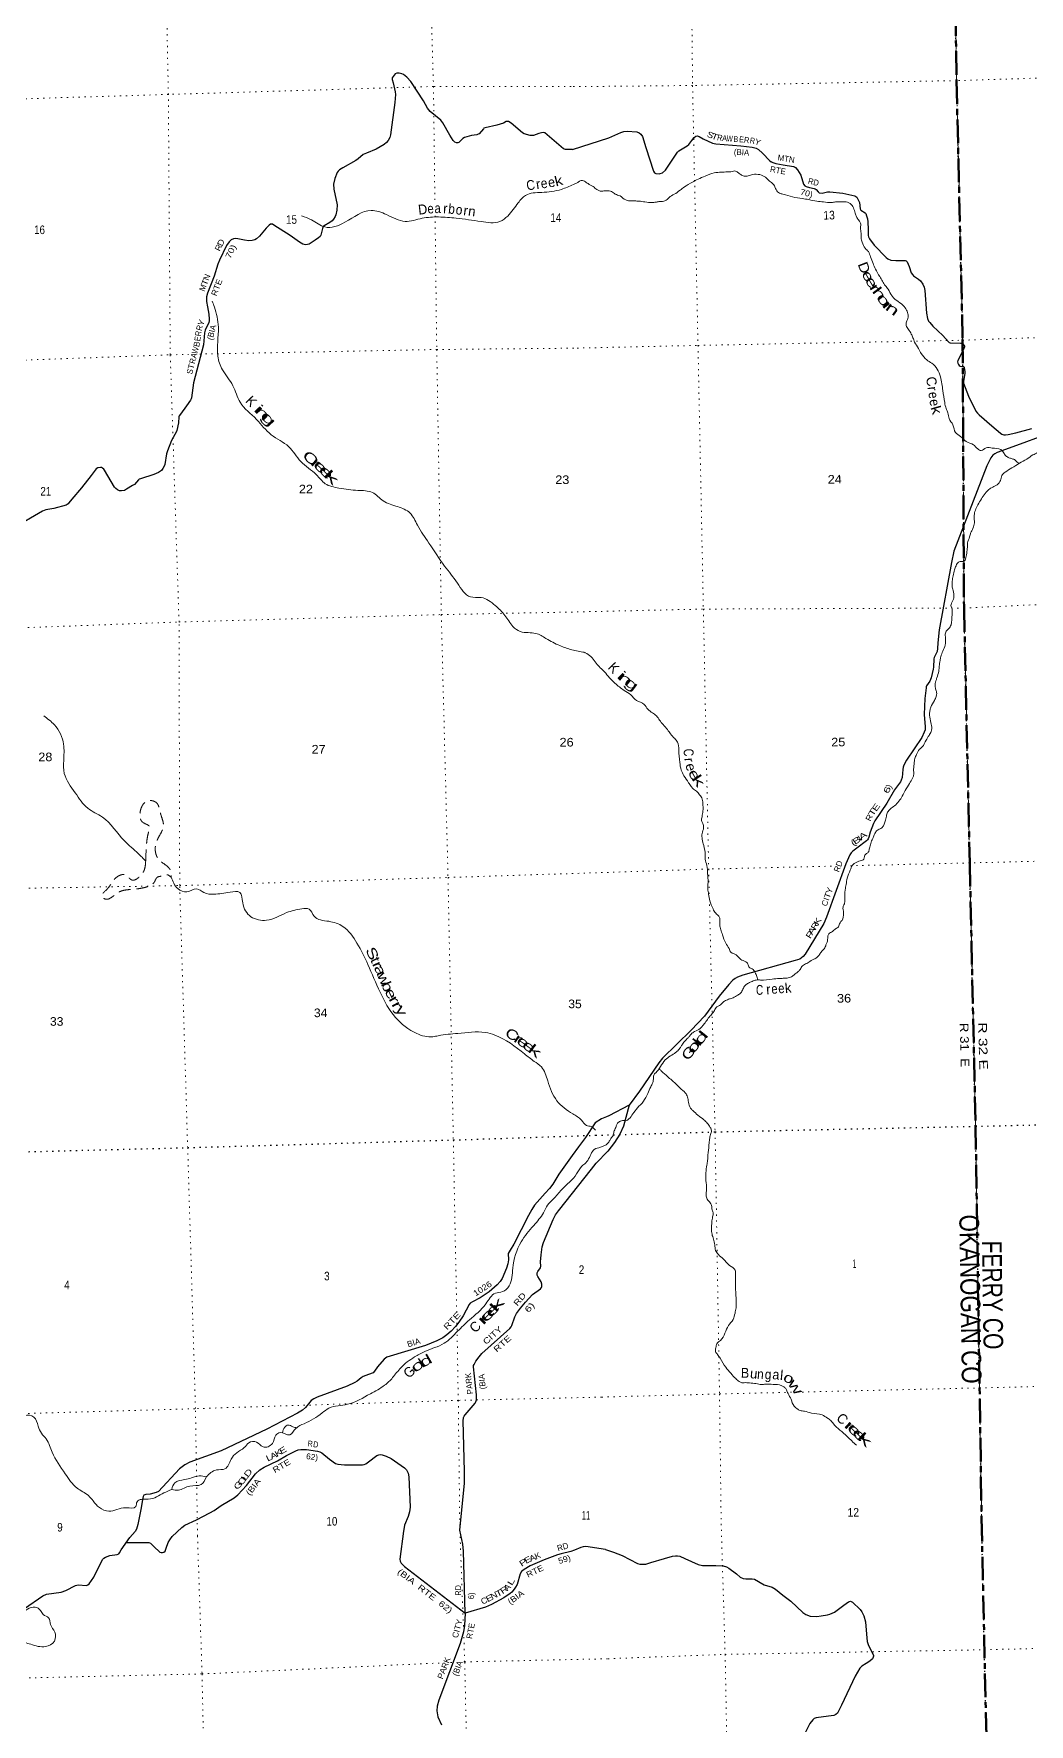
# Model space of a CAD drawing. Header units: feet. Extents: x 489137 to 739700, y 189004 to 379547.
# Drawn here: x 509176 to 529403, y 323522 to 357853 of the extents above; entities that cross this region are included whole.
import ezdxf
from ezdxf.enums import TextEntityAlignment as Align

# ---------------------------------------------------------------- set-up
doc = ezdxf.new("R2010")
doc.units = ezdxf.units.FT
doc.header["$LTSCALE"] = 80
for name, pattern in [('DOT_DASHED', [7.7, 5, -1.2, 0.3, -1.2]), ('DOTTED', [1.5, 0.3, -1.2]), ('LONG_DASH_SHORT_DASH', [9.9, 6, -1.2, 1.5, -1.2]), ('MEDIUM_DASHED', [4.5, 3, -1.5])]:
    doc.linetypes.add(name, pattern=pattern)
for name, color, linetype, lineweight in [('11', 7, 'LONG_DASH_SHORT_DASH', 60), ('29', 7, 'Continuous', 25), ('39', 7, 'Continuous', 13), ('44', 7, 'DOT_DASHED', 13), ('6', 7, 'DOTTED', 25), ('7', 7, 'DOTTED', 13)]:
    doc.layers.add(name, color=color, linetype=linetype, lineweight=lineweight)
for name, color, linetype in [('12', 7, 'Continuous'), ('30', 7, 'Continuous'), ('41', 7, 'Continuous')]:
    doc.layers.add(name, color=color, linetype=linetype)

msp = doc.modelspace()

# ---------------------------------------------------------------- linework, layer by layer
at = {"layer": '11'}
for points in [[(527646.82, 366956.86), (527849.66, 362251.86), (527925.65, 356902.05), (528050.36, 351645.48), (528077.96, 346236.74), (528078.76, 346190.26), (528193.71, 341014.63), (528313.02, 335671.96), (528434.47, 327715.85)], [(528434.47, 327715.85), (528960.59, 303748.52), (528785.33, 303738.9), (529352.81, 281749.95)]]:
    msp.add_lwpolyline(points, dxfattribs=at)
at = {"layer": '29'}
for points in [[(520123.78, 355502.97), (519980.38, 355502.97), (519937.33, 355516.81), (519561.89, 355842.58), (519535.77, 355849.68), (519495.37, 355844.93), (519437.49, 355827.81), (519329.04, 355790.24), (519304.07, 355784.48), (519260.14, 355787.87), (519143.47, 355822.73), (519108.06, 355838.99), (518877.69, 356036.34), (518820.55, 356072), (518794.41, 356074.38), (518775.4, 356072), (518722.38, 356040.54), (518584.86, 355999.07), (518349.03, 355945.83), (518321.56, 355934.1), (518312.06, 355925.78), (518222.6, 355822.17), (518207.51, 355812.83), (518179, 355802.14), (518068.76, 355786.13), (517927.14, 355746.52), (517896.24, 355728.43), (517813.08, 355647.59), (517791.69, 355638.08), (517767.91, 355637.74), (517732.29, 355652.34), (517699.02, 355683.25), (517629.19, 355793.68), (517490.94, 356046.36), (517447.15, 356096.97), (517232.76, 356272.34), (517178.65, 356340.68), (517093.83, 356488.73), (516837.57, 356882.01), (516755.7, 356973.13), (516691.54, 357025.44), (516655.9, 357042.09), (516598.87, 357053.97), (516553.73, 357051.6), (516517.52, 357037.15), (516477.03, 356987.26), (516461.06, 356958.87), (516458.68, 356925.58), (516475.88, 356854.23), (516520.84, 356672.58), (516522.84, 356618.86), (516510.49, 356460.62), (516425.85, 355802.59), (516408.77, 355743.88), (516375.5, 355686.82), (516342.24, 355644.02), (516292.16, 355602.09), (516132.27, 355511.42), (515935.92, 355431.22), (515870.41, 355398.76), (515767.22, 355314.71), (515717.66, 355278.13), (515453.79, 355131.23)], [(520123.78, 355502.97), (520859.43, 355742.36), (521103.46, 355850.22), (521163.7, 355869.14), (521234.98, 355873.9), (521429.83, 355864.39), (521477.35, 355845.36), (521510.23, 355815.04), (521543.88, 355769.28), (521611.25, 355540.9), (521765.26, 355064.06), (521791, 355032.19), (521814.76, 355017.92), (521881.58, 355010.7), (521905.05, 355013.17), (521952.58, 355032.19), (522011.22, 355085.05), (522256.74, 355451.86), (522285.24, 355478.78), (522449.2, 355575.5), (522486.38, 355607.69), (522545.27, 355684.12), (522594.15, 355749.07), (522627.42, 355775.22), (522656.25, 355780.2), (522696.32, 355770.47), (522780.77, 355721), (522969.58, 355631.37), (523033.55, 355616.84), (523541.34, 355580.43), (523775.1, 355551.72), (523853.5, 355530.48), (523901.03, 355501.79), (523983.06, 355426.95), (524131.52, 355275.9), (524158.9, 355252.71), (524163.65, 355250.33), (524193.31, 355236.71), (524257.46, 355221.22), (524406.34, 355194.12), (524611.51, 355160.59), (524631.76, 355152.84), (524656.06, 355136.37), (524693.54, 355093.4), (524760.54, 354979.58), (524818.23, 354799.17), (524842.01, 354767.56), (524872.88, 354749.24), (524937.78, 354729.8), (525032.09, 354713.58), (525051.1, 354707.63), (525071.99, 354689.06), (525112.88, 354642.25), (525136.01, 354626.15), (525196.04, 354618.47), (525224.56, 354622.03), (525307.36, 354641.02), (525350.49, 354643.43), (525614.86, 354619.25), (525856.62, 354561.4), (525882.76, 354549.51), (525899.49, 354536.2), (525935.03, 354471.04), (525952.47, 354424.47), (525968.3, 354297.47), (525975.43, 354283.21), (525984.1, 354273.73), (526068.16, 354217.45), (526082.35, 354202.36), (526098.99, 354159.56), (526115.62, 354097.74), (526124.78, 354033.04), (526127.11, 353877.79)], [(515453.79, 355131.23), (515389.42, 355091.21), (515360.9, 355065.06), (515337.14, 355034.15), (515293.71, 354915.54), (515268.24, 354801.14), (515273.59, 354695.16), (515337.67, 354377.21), (515334.76, 354269.73), (515312.72, 354178.81), (515299.12, 354143.72), (515265.85, 354090.22), (515237.33, 354054.55), (515189.62, 354019.01), (515079.07, 353956.4), (515059.13, 353938.05), (515045, 353896.68), (515009.23, 353766.86), (514992.41, 353737.53), (514964.08, 353707.42), (514896.54, 353659.35), (514773.99, 353583.78), (514736.5, 353572.71), (514695.58, 353569.51), (514640.93, 353583.78), (514575.53, 353621.02), (514383.06, 353758.82), (514051.65, 353970.15), (514023.13, 353984.41), (513999.83, 353988.13), (513982.74, 353984.41), (513956.6, 353967.77), (513898.15, 353903.69), (513761.04, 353741.34), (513702.36, 353689.58), (513664.95, 353669.2), (513614.44, 353653.92), (513545.53, 353651.54), (513459.77, 353659.43), (513319.8, 353689.58), (513281.14, 353694.99), (513231.89, 353689.58), (513183.42, 353667.12), (513146.35, 353627.76), (513094.77, 353556.97), (512946.75, 353254.47), (512915.34, 353175.42), (512839.69, 352930.77), (512706.75, 352587.54), (512685.96, 352507.88), (512682.99, 352469.84), (512682.99, 352417.53), (512703.42, 352307.05), (512735.27, 352158.37), (512742.69, 352060.71), (512740.02, 352025.22), (512730.51, 351988.37), (512660.27, 351835.95), (512644.97, 351777.94), (512622.84, 351538.35), (512423.47, 350767.17), (512378.21, 350463.23), (512371.71, 350440.51), (512362.21, 350415.55), (512277.62, 350294.2), (512155.48, 350130.23), (512131.85, 350093.25), (512122.22, 350070.79), (512114.75, 349955.59), (512082.2, 349799.21), (512074.7, 349775.96), (511974.89, 349593.67), (511889.68, 349385.88)], [(526127.11, 353877.79), (526128.96, 353754.19), (526134.63, 353730.38), (526156.02, 353692.34), (526252.36, 353563.55), (526493.44, 353308.34), (526529.28, 353282.18), (526590.86, 353258.41), (526691.57, 353250.31), (526879.44, 353249.47), (526904.51, 353241.77), (526923.52, 353222.74), (526964.94, 353128.53), (527004.31, 353001.62), (527029.18, 352964.55), (527054.21, 352939.8), (527156.38, 352873.22), (527193.63, 352835.71), (527241.93, 352766.22), (527268.06, 352706.78), (527278.82, 352637.95), (527317.23, 352182.15), (527334.59, 352074.31), (527355.19, 352019.46), (527382.12, 351988.71), (527446.38, 351914.86), (527648.56, 351724.4), (527759.93, 351596.39), (527776.56, 351582.71), (527797.31, 351574.9), (528007.43, 351572.66), (528037.94, 351568.44), (528054.57, 351558.34), (528087.54, 351512.22), (528089.03, 351504.24), (528087.84, 351494.73), (528073.58, 351460.86), (528020.49, 351348.63), (527952.4, 351217.73), (527947.19, 351192.96), (527952.4, 351161.85), (527965.47, 351136.89), (527980.91, 351117.87), (527999.63, 351105.47), (528066.43, 351099.24), (528073.59, 351094.69), (528078.33, 351077.45), (528093.78, 350988.88), (528093.93, 350952.43), (528067.65, 350798.66), (528067.65, 350777.26), (528070.03, 350755.68), (528166.7, 350495.57), (528320.98, 350188.55), (528352.79, 350147.76), (528388.43, 350113.29), (528642.61, 349894.27), (528818.51, 349741.17), (528849.4, 349722.15), (528885.03, 349710.99), (528923.06, 349710.26), (528972.96, 349712.64), (529132.69, 349746.18), (529457.81, 349840.12)], [(529295.66, 349547.24), (528749.24, 349348.62), (528703.91, 349324.54), (528664.95, 349295.81), (528621.88, 349240.4), (528593.37, 349186.52), (528543.38, 349075.98), (527871.86, 347347.35), (527820.55, 347117.57), (527571, 345750.67), (527544.7, 345487.26), (527541.07, 345369.9), (527530.59, 345309.07), (527472.8, 345186.17), (527464.17, 345157.5), (527458.02, 344987.16), (527451.95, 344949.19), (527410.85, 344771.68), (527384.73, 344708.85), (527318.56, 344609.55), (527311.89, 344593.65), (527307.12, 344569.22), (527283.75, 344354.39), (527268.92, 344030.71), (527288.82, 343778.74), (527286.25, 343718.38), (527269.85, 343669.12), (527220.99, 343564.64), (526906.42, 343098.95), (526855.57, 342998.05), (526841.21, 342959.06), (526833.87, 342915.02), (526818.65, 342751.78), (526802.56, 342693.9), (526787.89, 342661.49), (526769.43, 342634.81), (526665.55, 342502.04), (526510.24, 342226.82), (526265.94, 341870.36), (526238.93, 341812.89), (526168.21, 341637.09), (526140.83, 341537.9), (526128.53, 341500.96), (526118.27, 341480.43), (526099.51, 341461.36), (525900.83, 341316.21), (525816.79, 341250.58), (525783.98, 341219.8), (525754.5, 341178.63), (525677.91, 340994.59), (525284.51, 339912.43), (525226.13, 339783.23), (524847.12, 339164.37), (524806.73, 339111.13), (524778.22, 339085.61), (524739.05, 339061.87), (524648.17, 339031.34), (523584.33, 338737.91), (523477.76, 338696.57), (523428.54, 338667.84), (523383.42, 338635.01), (523297.85, 338545.77), (523101.34, 338305.73), (522807.6, 337901.25), (522533.24, 337620.57), (521949.86, 337048.64), (521873.85, 336952.96), (521480.93, 336379.94), (521275.35, 336095.19)], [(529582.6, 349651.54), (529295.66, 349547.24)], [(511889.68, 349385.88), (511870.35, 349323.02), (511841.64, 349107.07), (511827.57, 349069.79), (511801.44, 349027), (511770.55, 348986.58), (511751.94, 348970.7), (511708.77, 348941.4), (511613.44, 348900.98), (511342.85, 348817.76), (511316.71, 348808.25), (511302.93, 348796.56), (511219.72, 348702.74), (511183.65, 348677.48), (511058.19, 348601.93), (511041.08, 348591.88), (511017.31, 348581.18), (510960.29, 348571.67), (510917.52, 348572.86), (510879.5, 348590.69), (510841.49, 348618.04), (510812.63, 348649.07), (510614.56, 348994.18), (510601.5, 349010.35), (510575.36, 349032.94), (510556.35, 349043.64), (510532.07, 349045.46), (510475.56, 349037.69), (510444.49, 349015.96), (510342.65, 348881.14), (510146.26, 348631.93), (509951.15, 348402.91), (509891.04, 348324.39), (509872.03, 348305.37), (509830.68, 348281.5), (509583.22, 348215.72), (509420.57, 348186.49), (509349.55, 348158.53), (508752.87, 347803.69)], [(521275.35, 336095.19), (520860.84, 335876.81), (520810.1, 335859.49), (520709.08, 335815.24), (520586.14, 335734.22)], [(521275.35, 336095.19), (521155.84, 335667.46), (521086.44, 335507.41), (520975.69, 335335.02), (520840.14, 335163.34), (520605.23, 334918.15)], [(520586.14, 335734.22), (520388.86, 335441.01), (520246.29, 335250.79), (520117.98, 335070.09), (519845.11, 334694.99), (519723.79, 334486.9), (519657.01, 334399.59), (519569.08, 334309.79), (519352.36, 334065.85), (519295.84, 333978.74), (519229.24, 333851.65), (518932.22, 333270.21), (518858.63, 333146.56), (518815.86, 333084.74), (518818.91, 332953.62), (518811.11, 332870.75), (518780.93, 332780.91), (518693.81, 332574.12), (518654.29, 332514.09), (518589.81, 332443.25), (518425.8, 332300.03), (518244.73, 332182.37), (518088.77, 332102.76), (518046, 332074.22), (518025.95, 332049.17), (517897.62, 331812.61), (517813.11, 331685.57), (517742.31, 331597.19), (517656.32, 331504.77), (517568.4, 331431.06), (517485.23, 331371.62), (517366.15, 331304.91), (517137.69, 331215.68), (516347.08, 330974.55), (516293.56, 330935.93), (516162.27, 330779.85), (516102.33, 330692.8), (516069.89, 330661.51), (515976.57, 330623.73), (515869.47, 330583.43), (515825.78, 330559.59), (515745.91, 330490.7), (515700.32, 330464.18), (515543.86, 330389.76), (514935.49, 330165.26), (514866.75, 330131.67), (514815.1, 330096.24), (514783.59, 330065.09), (514697.38, 329954.77), (514636.27, 329901.03), (514536.44, 329837.87), (513911.64, 329512.01), (512980.71, 329071.82), (512345.69, 328845.35), (512247.41, 328792.23), (512139.69, 328707.56), (511708.89, 328250.93), (511665.62, 328228.23), (511539.88, 328195.27), (511452.27, 328189.11), (511414.25, 328174.85), (511395.24, 328146.31), (511382.67, 328086.56), (511360.7, 327916.48), (511292.63, 327575.41), (511262.18, 327480.57), (511233.34, 327434.14), (511128.29, 327311.8)], [(517833.62, 327466.1), (517925.73, 328414.56), (517931.02, 328654.53), (517899.06, 329688.98), (517905.81, 329739.4), (517910.56, 329753.66), (517920.06, 329777.44), (517941.13, 329805.41), (518062.95, 329945.02), (518143.42, 330041.36), (518159.21, 330067.54), (518171.93, 330110.31), (518170.13, 330208.99), (518110.98, 330776.97), (518112.53, 330808.17), (518122.03, 330829.57), (518159.08, 330893.63), (518224.2, 330986.49), (518280.24, 331051.35), (518851.49, 331561.9), (518872.88, 331590.43), (518890.06, 331620.44), (518948.17, 331793.9), (518986.93, 331866.24), (519066.5, 331973.67), (519168.94, 332092.39), (519310.29, 332248.85), (519474.04, 332364.36), (519495.42, 332388.14), (519500.02, 332405.13), (519500.17, 332459.47), (519484.25, 332505.28), (519417.87, 332611.57), (519405.13, 332644.93), (519405.13, 332668.71), (519407.51, 332692.48), (519420.14, 332714.41), (519471.66, 332787.59), (519480.69, 332821.48), (519473.34, 332911.87), (519488.21, 333055.49), (519508.46, 333217.44), (519531.06, 333307.12), (519729.83, 333773.86), (519778.18, 333867.07), (519840.26, 333949.3), (520505.27, 334791.99), (520605.23, 334918.15)], [(511986.24, 327331.5), (512184.11, 327519.8), (512246.22, 327563.11), (512484, 327672.84), (512750.93, 327811.89), (512839.92, 327862.19), (512983.06, 327965.74), (513245.45, 328118.72), (513319.89, 328178.42), (513496.24, 328367.97), (513678.69, 328605.21), (513770.68, 328686.62), (513859.28, 328745.5), (514128.55, 328873.44), (514308.05, 328978.95), (514499.99, 329074.86), (514545.98, 329093.83), (514603, 329102.15), (514716.72, 329099.18), (514938.04, 329067.68), (514990.31, 329053.41), (515029.43, 329034.44), (515187.39, 328903.4), (515305.34, 328819.2), (515353.86, 328801.38), (515487.71, 328791.84), (515858.49, 328791.76), (515890.86, 328797.82), (515921.75, 328812.08), (515979.17, 328852.74), (516149.86, 328976.14), (516185.5, 328995.17), (516211.67, 328996.53), (516254.41, 328992.79), (516332.82, 328969.01), (516440.3, 328916.52), (516711.23, 328727.29), (516746.26, 328687.26), (516767.65, 328646.84), (516781.9, 328618.31), (516794.35, 328549.09), (516823.22, 327927.59), (516810.42, 327837.25), (516783.67, 327742.74), (516711.69, 327562.7), (516698.74, 327513.89), (516686.67, 327440.07)], [(508988.06, 325872.3), (509360.56, 326129.17), (509432.09, 326160.4), (509734.83, 326205.66), (509825.43, 326235.5), (510021.51, 326337.12), (510077.78, 326355.11), (510246.75, 326340.32), (510277.01, 326351.79), (510300.25, 326371.72), (510393.82, 326506.79), (510574.7, 326865.3), (510602.41, 326896.7), (510632.3, 326913.31), (510723.75, 326945.26), (510868.05, 326971.46), (510901.26, 326984.75), (510917.63, 327000.08), (510954.4, 327063.34), (511128.29, 327311.8)], [(511059.69, 327213.78), (511512.3, 327211.14), (511548.75, 327197.4), (511616.73, 327131.02), (511740.01, 327019.12), (511764.58, 327008.01), (511794.46, 327008.01), (511817.7, 327014.65), (511842.18, 327037.59), (511868.95, 327098.61), (511904.57, 327212.17), (511937.24, 327267.17), (511986.24, 327331.5)], [(516686.67, 327440.07), (516613.87, 326872.3), (516618.9, 326830.11), (516638.82, 326793.56), (516711.79, 326725.59), (517938.63, 325775.61)], [(517938.63, 325775.61), (517907.68, 327037.15), (517890.63, 327178.98), (517833.62, 327466.1)], [(520792.06, 327071.24), (520390.93, 327134.13), (520341.12, 327127.49), (520293.92, 327112.55), (520161.82, 327054.39), (520088.57, 327031.29), (519889.54, 326984.61), (519820.57, 326962.68), (519547.32, 326859.71), (519264.39, 326740.42), (519139.12, 326665.64), (519089.31, 326622.45), (519058.92, 326576.62), (518995.08, 326361.26), (518965.19, 326304.77), (518935.31, 326264.9), (518886.77, 326207.12), (518856.84, 326177.36), (518730.1, 326089.87), (518475.03, 325954.6), (518354.23, 325899.98), (517938.63, 325775.61)], [(520792.06, 327071.24), (520958.66, 327017.76), (521133.72, 326949.28), (521439.83, 326787.13), (521488.35, 326770.95), (521534.29, 326769.37), (521613.69, 326775), (521713.09, 326803.87), (521993.61, 326886.33), (522155.51, 326936.84), (522212.12, 326944.93), (522256.72, 326939.91), (522305.11, 326932.79), (522407.57, 326886.6), (522673.06, 326762.86), (522764.64, 326747.58), (523035.36, 326742.87), (523182.53, 326738.58), (523250.01, 326720.05), (523299.79, 326694.08), (523455.83, 326573.75), (523530.27, 326505.93), (523591.5, 326483.57), (523647.53, 326473.56), (523775.47, 326475.84), (523821.4, 326469.52), (524018.97, 326355.08), (524181.26, 326303.63), (524247.5, 326266.11), (524398.1, 326146.15), (524560.91, 326022.58), (524803.95, 325787.76), (524867.04, 325748.52), (524953.56, 325718.98), (525086.99, 325710.89), (525174.72, 325720.86), (525305.33, 325743.25), (525353.85, 325755.39), (525447.38, 325794.97), (525638.41, 325940.24)], [(525638.41, 325940.24), (525728.45, 326008.7), (525770.32, 326022.43), (525813.4, 326003.58), (525968.83, 325853.51), (526000.8, 325801.92), (526041.24, 325725.05), (526078.58, 325598.86), (526095.2, 325353.08), (526109.98, 325199.06), (526129.18, 325138.2), (526201.84, 324987.26), (526235.32, 324923.93), (526237.35, 324900.67), (526232.93, 324881.32), (526227.25, 324864.25), (526215.11, 324849.08), (526162.55, 324804.57), (526086.8, 324757.09), (526000.81, 324703.42), (525978.58, 324682.18), (525960.2, 324657.78), (525865.52, 324496.97), (525588.25, 323911.82), (525507.52, 323747.54), (525474.31, 323716.02), (525430.69, 323701.01), (525321.62, 323686.47), (525072.1, 323653.55), (525034.44, 323640.32), (525006.14, 323612), (524945.98, 323536.08), (524836.66, 323318.23)], [(517938.63, 325775.61), (517930.48, 325525.98), (517909.02, 325400.47), (517840.02, 325163.33), (517403.69, 324013.77), (517369.32, 323887.91), (517364.53, 323791.41), (517385.93, 323675.27), (517459.46, 323511.77)]]:
    msp.add_lwpolyline(points, dxfattribs=at)
at = {"layer": '39'}
for points in [[(520140.33, 354795.31), (520170.25, 354808.53), (520230.22, 354836.04), (520280.02, 354867.38), (520364.95, 354859.07), (520438.62, 354810.13), (520540.79, 354749.68), (520616.68, 354690.69), (520669.72, 354663.53), (520740.45, 354658.96), (520814.96, 354666.58), (520918.22, 354650.58), (520991.97, 354597.6), (521087.62, 354559.22), (521204.32, 354478.88), (521263.16, 354463.96), (521343.97, 354459.6), (521430.8, 354457.38), (521527.83, 354449.32), (521663.49, 354427.94), (521758.34, 354427.91), (521826.8, 354435.41), (521895.18, 354446.94), (521999.86, 354459.24), (522085.18, 354529.69), (522188.77, 354594.47), (522308.17, 354675.74), (522395.58, 354742.19), (522559.02, 354840.54), (522672.82, 354899.47), (522820.84, 354963.17), (523003.15, 355027.58), (523144.1, 355042.65), (523265.09, 355047.22), (523311.49, 355048.19), (523373.81, 355059.6), (523413.99, 355068.52), (523481.19, 355039.64), (523542.71, 354992.47), (523607.89, 354963.54), (523694.59, 354967.38), (523782.84, 354993.47), (523930.19, 354992.53), (524044.33, 354938.38), (524126.69, 354859.34), (524163.59, 354831.84), (524225.5, 354766.5), (524259.41, 354688.45), (524325.47, 354617.14), (524396.49, 354598.44), (524595.48, 354540.02), (524789.94, 354505.74), (524923.53, 354486.33), (525089.74, 354451.45), (525225.19, 354440.16), (525384.93, 354425.34), (525465.37, 354439.15), (525572.36, 354437.36), (525681.34, 354437.63), (525785.27, 354389.33), (525839.77, 354291.52), (525876.25, 354187.28), (525901.84, 354121.17), (525947.56, 354057.51), (525974.84, 354007.6), (525976.81, 353912.73), (525985.09, 353805.87), (525987.06, 353711), (526009.17, 353618.57), (526066.11, 353500.63), (526134.19, 353429.36), (526178.74, 353325.28), (526230, 353189.04), (526278.79, 353074.96), (526364.69, 352923.29), (526481.6, 352735.92), (526535.56, 352664.35), (526610.87, 352536.69), (526652.31, 352485.06), (526775.32, 352392.73), (526884.45, 352288), (526928.79, 352194.01), (526942.95, 352095.36), (526910.55, 352003.81), (526903.99, 351930.97), (526950.09, 351849.14), (527006.53, 351755.42), (527040.45, 351677.37), (527074.48, 351593.27), (527149.88, 351461.57), (527204.51, 351357.71)], [(520140.33, 354795.31), (519896.75, 354694.21), (519496.32, 354631.44), (519170.54, 354572.59), (519020.77, 354421.18), (518805.22, 354152.84), (518648.39, 354041.68), (518264.63, 354039.99), (517757.94, 354107.96), (517399.77, 354133.21), (517069.14, 354106.59), (516719.23, 354043.08), (516344.13, 354181.13), (516030.94, 354266.15), (515499.56, 354026.17), (515089.84, 353930.81), (514821.68, 354073.6), (514615.58, 354157.31)], [(528342.56, 348261.63), (528412.83, 348376.19), (528487.09, 348492.86), (528567.86, 348587.45), (528635.48, 348635.31), (528737.39, 348683.9), (528792.83, 348735.55), (528833.21, 348831.31), (528846.33, 348880.05), (528913.48, 348950.12), (529052.93, 349037.87), (529204.39, 349129.9), (529351.98, 349213.78), (529477.34, 349299.21), (529571.1, 349351.67), (529654.44, 349420.06), (529747.74, 349494.72), (529811.74, 349522.31), (529904.7, 349516.19), (529976.78, 349543.95), (530047.97, 349614.11), (530137.86, 349658.41), (530270.5, 349685.43), (530382.45, 349736.24), (530418.13, 349767.28), (530461.04, 349838.87), (530485.96, 349901.99), (530536.82, 349979.8), (530633.48, 350086.84), (530728.08, 350195.85), (530838.77, 350307.23), (530943.88, 350396.27), (531035.87, 350436.57), (531116.23, 350454.41), (531218.39, 350490.89), (531268.11, 350526.26), (531298.74, 350605.67), (531337.41, 350687.25), (531408.01, 350785.67), (531503.45, 350854.31), (531587.46, 350890.41), (531671.31, 350934.58), (531732.92, 350980.3), (531839.45, 351097.64), (531920.18, 351194.25), (531947.12, 351257.42), (531965.11, 351362.81), (531969.23, 351455.79), (531976.08, 351514.49), (532008.99, 351581.83), (532073.75, 351670.02), (532131.54, 351705.56), (532217.06, 351765.92), (532256.35, 351817.24), (532275.69, 351858.03), (532282.16, 351934.9), (532289.05, 351991.59), (532307.54, 352072.76), (532333.39, 352188.41), (532356.17, 352257.54), (532366.47, 352344.6), (532372.39, 352447.71), (532379.75, 352579.13), (532375.63, 352680.01), (532381.39, 352791.2), (532395.77, 352876.32), (532431.99, 352978.05), (532492.39, 353082.31), (532549.33, 353158.22), (532584.84, 353197.34), (532624.98, 353208.28), (532667.51, 353201.09), (532730.5, 353180.2), (532807.75, 353153.55), (532866.08, 353162.86), (532929.7, 353208.62), (533011.91, 353234.58), (533084.65, 353230.05), (533169.46, 353227.79), (533215.23, 353259.04), (533236.07, 353324.1), (533226.99, 353372.38), (533229.98, 353422.93), (533278.9, 353496.65), (533327.94, 353564.32), (533378.84, 353640.11), (533424.81, 353758.2), (533435.45, 353829.11), (533432.72, 353863.38), (533445.83, 353912.12), (533517.1, 353978.24)], [(512803.08, 352420.86), (512845.55, 352302.63), (512926.62, 351897.46), (512914.7, 351305.58), (513010.49, 351026.98), (513220.43, 350706.8), (513368.19, 350368.87), (513702.02, 350021.52), (513996.55, 349711.59), (514356.09, 349468.01), (514601.91, 349166.95), (514919.66, 348898.04), (515097.88, 348716.57), (515376.8, 348628.65), (515761.82, 348579.82), (516057.81, 348536.81), (516278.12, 348368.54), (516567.89, 348250.57), (516821.62, 348119.54), (516971.06, 347876.68), (517206.38, 347510.65), (517522.98, 347043.57), (517784.03, 346698.41), (518047.53, 346418.02), (518264.03, 346403.31), (518552.84, 346242.85), (518749.73, 346041.64), (518912.85, 345817.32), (519060.85, 345713.93), (519378.95, 345675.53), (519583.48, 345573.58), (519863.85, 345427.06), (520108.35, 345342.31), (520362.52, 345292.3)], [(527204.51, 351357.71), (527320.12, 351232.92), (527424.51, 351162.41), (527531.88, 351045.52), (527597.78, 350885.35), (527628.92, 350746.67), (527647.99, 350605.71), (527685.31, 350364.16), (527716.11, 350241.63), (527752.21, 350155.55), (527776.79, 350040.96), (527852.19, 349909.26), (527903.79, 349756.87), (528008.48, 349672.24), (528123.58, 349571.66), (528270.21, 349508.1), (528356.78, 349421.07), (528426.08, 349388.19), (528527.86, 349442.84), (528653.06, 349439.41), (528827.25, 349408.74), (528868.48, 349367.2), (528916.35, 349297.52), (528975.85, 349250.31), (529040.91, 349227.44), (529101.93, 349204.49), (529159.46, 349155.21), (529191.09, 349121.82)], [(525655.6, 340252.74), (525663.21, 340468.97), (525683.13, 340578.44), (525702.75, 340702.04), (525765.92, 340866.94), (525808.33, 340962.74), (525861.82, 341010.31), (525969.79, 341059.02), (526043.75, 341092.89), (526052.83, 341141.55), (526082.04, 341192.64), (526133.65, 341234.12), (526152.64, 341291.06), (526177.02, 341380.43), (526211.15, 341486.15), (526236.24, 341541.2), (526276.75, 341630.91), (526334.07, 341688.66), (526405.94, 341726.51), (526447.21, 341779.89), (526477.85, 341859.29), (526499.91, 341962.74), (526524.5, 342042.01), (526575.6, 342107.71), (526664.99, 342176.23), (526755.93, 342266.99), (526884.58, 342485.77), (526970.39, 342628.93), (527032.76, 342735.25), (527053.77, 342792.24), (527058.69, 342846.87), (527053.82, 342887.15), (527056.51, 342951.83), (527064.91, 343032.78), (527078.99, 343132.03), (527113.58, 343215.55), (527173.93, 343321.83), (527227.39, 343371.42), (527307.32, 343506.38), (527367.88, 343602.56), (527408.65, 343680.16), (527421.51, 343741.01), (527406.85, 343863.89), (527379.53, 344012.75), (527383.65, 344105.73), (527402.35, 344176.8), (527476.19, 344313.65), (527512.8, 344397.22), (527523.64, 344458.03), (527505.99, 344530.35), (527492.33, 344604.79), (527506.29, 344710.09), (527527.18, 344773.13), (527564.66, 344911.24), (527574.75, 345008.38), (527590.51, 345123.82), (527607.03, 345202.92), (527647.08, 345314.83), (527694.95, 345439.02), (527699.49, 345608.75), (527705.59, 345703.79), (527768.71, 345773.77), (527813.51, 345851.45), (527835.53, 346053.86), (527837.72, 346142.76), (527826.5, 346197.04), (527811.46, 346241.16), (527824.61, 346287.88), (527851.72, 346342.97), (527873.7, 346450.46), (527848.91, 346575.15), (527835.16, 346653.61), (527839.49, 346736.5), (527855.34, 346847.9), (527885.14, 346967.67), (527915.69, 347051.11), (527966.63, 347124.88), (528039.04, 347136.5), (528099.09, 347159.97), (528118.13, 347214.9), (528131.03, 347273.73), (528142.55, 347399.18), (528147.76, 347439.67), (528150.28, 347512.43), (528192.1, 347636.49), (528212.69, 347713.66), (528259.13, 347809.55), (528289.06, 347923.26), (528284.39, 348050.39), (528300.49, 348149.68), (528342.56, 348261.63)], [(520362.52, 345292.3), (520382.6, 345281.37), (520495.19, 345204.98), (520586.26, 345095.82), (520664.93, 345000.54), (520753.43, 344917.59), (520844.46, 344810.45), (520984.69, 344665.98), (521173.43, 344518.49), (521304.46, 344428.35), (521423.85, 344315.75), (521576.95, 344232.13), (521655.66, 344134.83), (521747.99, 344062.05), (521827.97, 344001.13), (521892.35, 343913.63), (521964.84, 343824.28), (522051.75, 343721.1), (522116.13, 343633.6), (522198.79, 343540.42), (522252.8, 343466.84), (522282.34, 343307.92), (522301.71, 343055.9), (522333.18, 342901.07), (522388.07, 342785.1), (522479.81, 342643.65), (522533.89, 342566.02), (522583.44, 342512.54), (522657.28, 342455.53), (522688.29, 342419.83), (522748.6, 342334.26), (522771.08, 342223.67), (522772.3, 342068.2), (522754.52, 341952.72), (522746.07, 341873.79), (522771.58, 341811.72), (522787.34, 341733.29), (522755.6, 341609.44), (522757.91, 341498.42), (522788.93, 341365.79), (522817, 341180.6), (522816.83, 341091.74), (522851.75, 340965.25), (522867.34, 340797.97), (522877.13, 340618.44), (522869.82, 340485.01), (522888.14, 340380.39), (522913.14, 340245.61), (522979.16, 340079.39), (523033.46, 339991.67), (523097.25, 339932.43), (523117, 339759.18), (523133.22, 339658.55), (523171.71, 339554.34), (523235.8, 339384.04), (523302.62, 339276.4), (523342.58, 339198.48), (523395.58, 339173.34), (523487.74, 339108.64), (523563.8, 339041.57), (523667.82, 338989.23), (523695.38, 338925.19), (523726.48, 338885.46), (523773.38, 338862.21), (523806.29, 338832.61), (523843.9, 338770.8), (523871.85, 338688.59), (523890.32, 338636.78)], [(509379.25, 343999.88), (509595.53, 343818.89), (509781.08, 343423.29), (509783.19, 343093.77), (509795.71, 342833.27), (510019.66, 342436.62), (510273.81, 342125.66), (510569.17, 341945.15), (511017.49, 341461.2), (511298.55, 341205.52), (511449.56, 341047.86)], [(511964.95, 340725.11), (512101.97, 340494.06), (512285.46, 340425.95), (512485.94, 340487.67), (512633.24, 340412.57), (512838.09, 340379.37), (513166.34, 340420.09), (513362.41, 340414.97), (513422.12, 340206.22), (513588.77, 339921.33), (513905.65, 339850.55), (514313.91, 340004.51), (514621.03, 340083.1), (514768.65, 340076.75), (514871.22, 339931.76), (515170.73, 339828.19), (515456.11, 339724.25), (515743.27, 339385.83), (515966.2, 338948.71), (516212.33, 338390.88), (516526.1, 337875.2), (516956.33, 337550.53), (517285.22, 337484.1), (517395.8, 337505.11), (517792.59, 337551.62), (518349.67, 337569.85), (518544.87, 337518.21), (519146.18, 337137.24), (519343.89, 336984.57), (519490.12, 336871.03), (519618.31, 336589.2), (519806.13, 336183.55), (520127.81, 335918.79), (520306.8, 335787.88), (520406.35, 335683.26), (520501.89, 335659.41), (520592.58, 335588.78)], [(520598.26, 335215.56), (520654.29, 335230.4), (520732.41, 335258.3), (520790.49, 335279.71), (520847.99, 335329.39), (520887.03, 335392.81), (520916.36, 335437.85), (520945.74, 335480.88), (520964.48, 335549.93), (521000.92, 335641.57), (521023.82, 335704.65), (521061.19, 335751.88), (521121.2, 335777.38), (521191.63, 335786.93), (521237.99, 335789.93), (521269.76, 335814.83), (521348.35, 335917.45), (521442.7, 336038.58), (521563.02, 336172.37), (521650.52, 336331.72), (521712.34, 336464.28), (521752.85, 336553.98), (521764.03, 336598.64), (521766.89, 336655.25), (521773.95, 336703.86), (521815.3, 336753.2), (521911.54, 336880.42), (522007.66, 337013.7), (522110.87, 337096.65), (522218.46, 337163.53), (522262.08, 337200.8), (522315.2, 337266.53), (522348.45, 337317.72), (522401.48, 337387.49), (522464.65, 337455.46), (522502.09, 337498.65), (522533.53, 337539.7), (522603.17, 337587.61), (522714.87, 337650.54), (522766.19, 337706.14), (522833.05, 337790.34), (522897.73, 337882.57), (522962.83, 337954.62), (523005.94, 338016.11), (523056.84, 338091.9), (523112.77, 338119.32), (523172.2, 338173.08), (523229.77, 338218.71), (523309.83, 338250.69), (523386.03, 338274.5), (523479.74, 338328.97), (523541.35, 338374.7), (523584.14, 338452.33), (523634.99, 338530.14), (523698.66, 338573.88), (523770.61, 338607.71), (523854.78, 338635.73), (523945.6, 338635.61), (524179.3, 338654.66), (524328.37, 338667.89), (524431.2, 338672.07), (524531.81, 338686.3), (524607.67, 338726.26), (524649.32, 338761.47), (524710.93, 338807.19), (524748.33, 338852.4), (524795.23, 338926.08), (524837.09, 338951.2), (524922.87, 338999.44), (525026.54, 339060.19), (525064.53, 339077.14), (525096.39, 339098), (525143.63, 339155.54), (525186.7, 339219.04), (525247.85, 339286.97), (525267.06, 339333.82), (525292.11, 339390.89), (525306.82, 339459.86), (525309.63, 339518.48), (525330.69, 339573.45), (525406.38, 339621.48), (525465.8, 339675.24), (525525.48, 339716.88), (525558.09, 339798.34), (525599.44, 339847.67), (525628.74, 339991.67), (525627.81, 340036.08), (525618.57, 340092.43), (525623.78, 340132.92), (525652.7, 340198.15), (525655.6, 340252.74)], [(494677.15, 339520.42), (495032.66, 339602.27), (495633.95, 339629.72), (496028.96, 339585.19), (496385.86, 339529.58), (496928.82, 339383.68), (497300.92, 339366.88), (497639.61, 339312.83), (498023.79, 339134.58), (498334.08, 338922.1), (498603.17, 338904.69), (498811.28, 338740.16), (499032.59, 338531.47), (499357.18, 338394.17), (499797.85, 338300.26), (500106.9, 338219.17), (500475.72, 338171.95), (500834.19, 338134.58), (501116.18, 338248.92), (501449.22, 338259.43), (501748.47, 338085.08), (501919.8, 337774.03), (502041.84, 337576.97), (502122.26, 337429.4), (502176.7, 337351.94), (502179.91, 337222.62), (502243.84, 337169.66), (502334.82, 337085.03), (502475.79, 336858.13), (502645.5, 336775.51), (502662.78, 336648.57), (502743.15, 336503.02), (502972.21, 336389.57), (503101.28, 336235.15), (503298.4, 335942.95), (503316.09, 335799.85), (503473.4, 335565.27), (503759.93, 335414.87), (503912.79, 335360.12), (504070.54, 335271.14), (504271.13, 335165.04), (504507.93, 335146.81), (504907.61, 334995.24), (505171.83, 334848.31), (505289.31, 334754.25), (505522.65, 334630.8), (505687.02, 334355.96), (505842.69, 334188.07), (505866.16, 333974.35), (505999.71, 333720.97), (506176.19, 333446.45), (506274.56, 333226.55), (506315.68, 333116.39), (506329.61, 332880.18), (506455.56, 332770.17), (506644.24, 332655.68), (506794.08, 332641.3), (506909.03, 332567.4), (507009.99, 332406.2), (507147.08, 332254), (507241.62, 332025.92), (507239.23, 331714.49), (507317.32, 331498.11), (507532.96, 331192.24), (507696.4, 331036.67), (507813.34, 330801.07), (507837.7, 330714.75), (507915.25, 330601.47), (508046.75, 330511.82), (508193.48, 330297.19), (508283.27, 330097.29), (508416.88, 329922.77), (508609.9, 329796.26), (508805.7, 329720.38), (508981.7, 329791.58), (509176.4, 329760.15), (509267.81, 329576.46), (509332.03, 329430.5), (509427.8, 329315.67), (509547.61, 329045.77), (509814.96, 328609.79), (510054.48, 328318.67), (510284.53, 328164.8), (510382.17, 328056.09), (510508.67, 327923.84), (510700.43, 327847.85), (511052.16, 327919.49), (511249.6, 327940.7), (511273.39, 328040.37), (511500.36, 328092.66), (511820.45, 328218.08), (511978.35, 328288.98)], [(525891.88, 329187.28), (525704.58, 329363.08), (525556.48, 329497.29), (525424.69, 329623.76), (525370.9, 329687.25), (525301.18, 329740.31), (525192.92, 329802.66), (524976.16, 329842.53), (524836.17, 329877.96), (524747.04, 329894.26), (524687.82, 329927.35), (524588.43, 330048.44), (524564.73, 330120.64), (524501.74, 330238.47), (524469.92, 330312.52), (524436.68, 330358.26), (524391.67, 330387.61), (524326.58, 330412.49), (524158.81, 330425.13), (524045.72, 330428.81), (523965.16, 330421.06), (523849.76, 330438.83), (523722.29, 330454.32), (523613.24, 330458.09), (523560.79, 330456.99), (523509.81, 330482.17), (523437.95, 330541.24), (523342.89, 330648.29), (523235.35, 330773.26), (523120.58, 330954.61), (523070.61, 331028.28), (523031.11, 331084), (523035.4, 331168.9), (523053.93, 331248.05), (523127.14, 331318.25), (523218.97, 331463.55), (523290.46, 331616.51), (523384.68, 331743.69), (523424.48, 331867.71), (523446.37, 331979.24), (523450.28, 332082.31), (523443.35, 332221.51), (523435.96, 332382.91), (523434.7, 332540.39), (523435.96, 332673.7), (523426.46, 332742.16), (523313.46, 332838.74), (523183.56, 332971.31), (523088.88, 333060.19), (523030.59, 333145.81), (523014.16, 333256.53), (522987.48, 333375.11), (522957.18, 333473.43), (522946.76, 333586.3), (522954.07, 333719.73), (522969.96, 333829.11), (522982.65, 333898.04), (522963.15, 333962.25), (522936.26, 334090.93), (522872.08, 334168.34), (522840.23, 334244.41), (522845.23, 334391.93), (522833.59, 334563.33), (522832.38, 334718.8), (522853.27, 334878.77), (522867.43, 334973.98), (522872.98, 335095.27), (522887.1, 335192.49), (522895.13, 335291.61), (522908.96, 335402.97), (522927.16, 335498.27), (522945.73, 335575.39), (522922.16, 335641.54), (522859.75, 335731.1), (522793.81, 335796.36), (522670.76, 335890.7), (522569.95, 335983.5), (522522.5, 336032.99), (522479.55, 336157.29), (522459.25, 336259.85), (522415.17, 336341.72), (522304.06, 336444.4), (522223.58, 336529.54), (522161.89, 336584.79), (522073.59, 336657.65), (521999.54, 336724.76), (521964.62, 336754.31), (521917.26, 336799.77), (521881.95, 336841.15)], [(512681, 328543.29), (512885.53, 328685.99), (513060.76, 328706.63), (513187.17, 328903.95), (513299.08, 329034.18), (513453.99, 329141.24), (513544.55, 329236.56), (513703.73, 329252.74), (513833.46, 329152.93), (514023.59, 329224.5), (514094.13, 329394.11), (514179.68, 329446.84), (514378.82, 329399.34), (514500.83, 329529.83), (514670.17, 329625.13), (515036.41, 329844.73), (515173.45, 329939.21), (515553.24, 330019.65), (516014.56, 330233.59), (516305.19, 330406.79), (516467.02, 330560.53), (516633.71, 330762.92), (516913.14, 330980.32), (517120.44, 331092.76), (517514.27, 331258.48), (517787, 331501.99), (518027.73, 331732.55), (518362.95, 332062.57), (518557.65, 332275.78), (518698.26, 332307.67), (518832.78, 332422.3), (518908.71, 332782.11), (519077.27, 333316.14), (519333.56, 333652.24), (519533.21, 333910.06), (519616.26, 334063.82), (519732.42, 334186.07), (519903.39, 334378.46), (520206.51, 334699.57), (520313.69, 334857.99), (520392.88, 334922.68), (520528.54, 335154.61), (520587.75, 335210.71), (520599.26, 335215.82)], [(514230.74, 329442.8), (514275.95, 329556.45), (514343.63, 329596.59), (514437.35, 329564.61), (514525.03, 329543.58)], [(511978.28, 328288.83), (512039.57, 328423.83), (512239.95, 328489.59), (512382.53, 328523.56), (512538.99, 328567.98), (512681, 328543.29)], [(511978.28, 328288.83), (512113.99, 328274.09), (512348.23, 328358.91), (512573.73, 328388.92), (512682.32, 328544.21)], [(507338.46, 324677.79), (507678.26, 324885.4), (508020.49, 325155.3), (508274.06, 325265.2), (508481.85, 325426.4), (508586.92, 325576.74), (508885.36, 325746.45), (509206.48, 325898.59), (509309.15, 325834.67), (509367.95, 325749.37), (509476.79, 325681.58), (509518.77, 325545.31), (509601.54, 325393.97), (509594.29, 325209.89), (509415.44, 325099.99), (509113.36, 325144.38), (508869.31, 325208.51), (508651.36, 325202.63), (508375.21, 325106.27), (508249.47, 324973.55), (508147.18, 324718.21), (507999.46, 324576.81), (507789.09, 324589.32), (507486.58, 324649.86), (507360.87, 324668.7), (507338.46, 324677.79)]]:
    msp.add_spline(points, degree=3, dxfattribs=at)
at = {"layer": '39', "linetype": 'MEDIUM_DASHED'}
for points in [[(511449.88, 341049.65), (511464.37, 341361.39), (511487.82, 341556.08), (511517.32, 341670.06), (511527.53, 341747.15), (511396.07, 341834.79), (511343.53, 342080.12), (511490.23, 342273.92), (511664.79, 342239.95), (511746.67, 342033.78), (511809.9, 341764.46), (511677.92, 341465.9), (511656.22, 341200.48), (511713.63, 341084.67), (511901.19, 340933.76), (511970.92, 340810.18), (511964.95, 340725.11)], [(511449.88, 341049.65), (511416.23, 340858.73), (511298.66, 340712.18), (511182.72, 340662.73), (511036.64, 340770.21), (510840.2, 340708.59), (510654.23, 340469.31), (510562.56, 340337.58), (510612.31, 340286.28), (510885.97, 340410.52), (511165.12, 340476.26), (511428.78, 340515.33), (511631.84, 340635.75), (511678.28, 340717.81), (511800.68, 340751.26), (511884.96, 340773.62), (511964.95, 340725.11)]]:
    msp.add_spline(points, degree=3, dxfattribs=at)
at = {"layer": '44'}
msp.add_lwpolyline([(527646.82, 366956.86), (527849.66, 362251.86), (527925.65, 356902.05), (528050.36, 351645.48), (528050.4, 351629.62), (528078.76, 346190.26), (528193.71, 341014.63), (528313.02, 335671.96), (528434.47, 327715.85)], dxfattribs=at)
at = {"layer": '6'}
for points in [[(528434.47, 327715.85), (528394.05, 330352.44), (528312.84, 335665.74), (528193.71, 341014.63), (528078.76, 346190.26), (528050.4, 351629.62), (527925.65, 356902.05), (527849.66, 362251.86), (527646.82, 366956.86)], [(520592, 335483.55), (523018.86, 335552.7), (528312.84, 335665.74), (533623.1, 335789.6), (538935.71, 335937.56), (544272.65, 336079.96), (549594.17, 336187.72), (551207.63, 336275.18)], [(505588.16, 335066.05), (507032.15, 335097.89), (512303.1, 335232.17), (517700.78, 335387.88), (520592, 335483.55)], [(528960.59, 303748.52), (528843.55, 309077.18), (528724.96, 314378.62), (528609.98, 319546.34), (528491.4, 325034.47), (528434.47, 327715.85)]]:
    msp.add_lwpolyline(points, dxfattribs=at)
at = {"layer": '7'}
msp.add_line((517644.84, 324775.07), (517725.49, 324778.77), dxfattribs=at)
for points in [[(517067.03, 366691.63), (517138.54, 362064.48), (517297.72, 356783.33), (517327.2, 354388.26)], [(522368.89, 366791.46), (522505.83, 362149.69), (522562.57, 356803.48), (522672.4, 351525.03), (522781.81, 346169.83), (522889.66, 340889.31), (523018.86, 335552.7), (523109.43, 330229.41), (523144.11, 327590.93)], [(512502.68, 327343.39), (512460.72, 329932.78), (512303.1, 335232.17), (512140.85, 340555.71), (512127.38, 345907.3), (511948.44, 351333.53), (511910.28, 356621.81), (511806.3, 361876.07), (511725.93, 366234.35)], [(550680.28, 357569.71), (549101.58, 357534.67), (543768.97, 357378.22), (538446.4, 357224), (533148.12, 357066.25), (527925.65, 356902.05), (522562.57, 356803.48), (520093.92, 356779.67)], [(520093.92, 356779.67), (517297.72, 356783.33), (511910.28, 356621.81), (506567.25, 356461.44), (501218.27, 356296.86), (495970.23, 356134.86), (490679.7, 356056.69), (489509.93, 356023.37)], [(517330.02, 354159.04), (517363.47, 351441.15), (517456.52, 346057.22), (517592.89, 340718.87), (517700.78, 335387.88), (517771.4, 331818.09)], [(520218.12, 351469.44), (522672.4, 351525.03), (528050.4, 351629.62), (533269.46, 351816.3), (538563.37, 351990.12), (543883.04, 352089.75), (549224.85, 352191.88), (550811.71, 352262.55)], [(489627.01, 350704.2), (490829.3, 350755.07), (496141.12, 350870.17), (501395.01, 350959.54), (506723.3, 351143.81), (511948.44, 351333.53), (512319.88, 351342.85)], [(512546.56, 351348.54), (517363.47, 351441.15), (520218.12, 351469.44)], [(520343.36, 346114.56), (522781.81, 346169.83), (528078.76, 346190.26), (533316.88, 346433.55), (538653.4, 346596.14), (543996.1, 346752.8), (549315.43, 346868.59), (550943.41, 346944.14)], [(489744.47, 345368.52), (490967.98, 345404.65), (496255.88, 345507.01), (501521.93, 345594.66), (506777.18, 345710.35), (512127.38, 345907.3), (517456.52, 346057.22), (520343.36, 346114.56)], [(551077.22, 341541.36), (549471.15, 341518.4), (544147.82, 341400.51), (538800.63, 341265.97), (533465.28, 341143.79), (528193.71, 341014.63), (525740.09, 340956.66)], [(525385.44, 340948.28), (522889.66, 340889.31), (520467.42, 340810.13)], [(489861.34, 340058.9), (491029.09, 340086.62), (496365.71, 340260.99), (501598.61, 340382.17), (506917.29, 340465.1), (512140.9, 340553.69), (517592.89, 340718.87), (520467.42, 340810.13)], [(517773.98, 331671.02), (517801.57, 330099.17), (517833.62, 327466.1)], [(520716.4, 330164.98), (523109.43, 330229.41), (528394.05, 330352.44), (533711.45, 330476.37), (539030.41, 330610.32), (544383.7, 330742.97), (549615.74, 330883.17), (551341.91, 330852.99)], [(520716.4, 330164.98), (517801.57, 330099.17), (512446.64, 329930.4), (507133.69, 329778.87), (501828.17, 329653.82), (496661.94, 329532.32), (491087.58, 329414.57), (490096.42, 329379.31)], [(523144.11, 327590.93), (523223.39, 324939.84), (523334.34, 319448.57), (523402.07, 314243.3), (523497.33, 308901.23), (523698.51, 303610.24)], [(512502.68, 327343.39), (512594.81, 324543.2), (512704.9, 319241.85), (512809.24, 313928.23), (512913.16, 308630.75), (512982.68, 303259.61)], [(518346.8, 303404.35), (518245.64, 308750.4), (518157.37, 314143.27), (518051.71, 319353.8), (517932.04, 324788.26), (517833.62, 327466.1)], [(520843.98, 324851.65), (523223.39, 324939.84), (528493.81, 325034.47), (533854.01, 325159.76), (539157.39, 325303.79), (544465.96, 325484.34), (549747.26, 325621.78), (551472.42, 325583.04)], [(517916.21, 324787.53), (517932.04, 324788.26), (520843.98, 324851.65)], [(506317.75, 324400.82), (507282.58, 324422.08), (512594.81, 324543.2), (517437.64, 324765.56)]]:
    msp.add_lwpolyline(points, dxfattribs=at)

# ---------------------------------------------------------------- texts
at = {"layer": '12'}
for s, width, p in [('OKANOGAN CO', 0.85, (527981.59, 333870.09)), ('FERRY CO', 0.8, (528442.2, 333341.1))]:
    msp.add_text(s, height=400, rotation=270.875, dxfattribs=dict(at, width=width)).set_placement(p)
at = {"layer": '30'}
for s, rotation, width, p in [('S', 334.606, 1.25, (522899.15, 355744.54)), ('T', 338.606, 1.3, (522992.88, 355709.51)), ('R', 348.899, 0.85, (523105.65, 355683.77)), ('A', 355.899, 0.8, (523209.77, 355674.05)), ('W', 355.899, 0.65, (523313.8, 355665.24)), ('B', 355.899, 0.8, (523438.31, 355654.1)), ('E', 355.899, 0.75, (523554.29, 355648.33)), ('R', 352.998, 0.75, (523655.02, 355636.99)), ('R', 350.998, 0.8, (523770.01, 355622.87)), ('Y', 339.884, 1.1, (523865.1, 355599.7)), ('70)', 346.241, 1.1, (524864.77, 354557.87)), ('RD', 346.241, 0.95, (525005.67, 354785.49)), ('D', 63.926, 1.15, (513031.98, 353587.9)), ('R', 63.926, 1.15, (512981.7, 353485.15)), ('70)', 63.926, 1.25, (513231.95, 353405.03)), ('N', 68.828, 1.05, (512747.05, 352888.19)), ('T', 68.828, 1.3, (512709.82, 352784.51)), ('RTE', 68.828, 1.1, (512949.47, 352681.11)), ('R', 73.258, 0.95, (512599.86, 351864.23)), ('Y', 69.258, 1.15, (512635.1, 351966.97)), ('E', 80.723, 0.9, (512562.79, 351650.77)), ('R', 79.723, 0.85, (512576.65, 351754.14)), ('R', 75.505, 0.9, (512461.72, 351194.46)), ('W', 75.505, 0.8, (512514.57, 351412.18)), ('T', 75.505, 1.15, (512432.62, 351081.88)), ('6', 60.563, 1.6, (526566.84, 342469.56)), (')', 60.563, 1.05, (526608.87, 342544.04)), ('R', 62.817, 1.15, (526205.27, 341906.13)), ('T', 58.752, 1.55, (526266.06, 342010.95)), ('E', 55.575, 1.45, (526338.66, 342109.68)), ('A', 36.151, 1.55, (526056.34, 341516.51)), ('(', 37.988, 1.4, (525861.95, 341374.66)), ('B', 36.151, 1.55, (525931.22, 341425.09)), ('I', 36.151, 1.05, (525992.64, 341469.97)), ('T', 70.022, 1.25, (525362.37, 340334.45)), ('Y', 70.022, 1.1, (525399.88, 340434.66)), ('K', 58.515, 1.35, (525153.41, 339798.52)), ('P', 58.515, 1.4, (524992.95, 339526.87)), ('A', 58.515, 1.45, (525034.67, 339604.64)), ('R', 58.515, 1.25, (525095.4, 339703.79)), ('1026', 33.016, 1.15, (518326.1, 332318.72)), ('RD', 49.21, 1.25, (519095.46, 332114.38)), ('6)', 49.21, 1.45, (519294.86, 331947.48)), ('RTE', 47.064, 1.3, (517717.88, 331673.69)), ('BIA', 16.961, 1.05, (516912.65, 331215.91)), ('CITY', 41.788, 1.25, (518537.53, 331375.19)), ('RTE', 41.788, 1.3, (518738.38, 331206.81)), ('R', 351.9, 0.8, (514784.94, 329160.53)), ('D', 351.9, 0.8, (514898.18, 329144.41)), ('L', 25.414, 1.4, (513983.42, 328882.34)), ('A', 25.414, 1.25, (514072.07, 328924.1)), ('RTE', 30.447, 1.2, (514240.08, 328716.34)), ('K', 30.447, 1.3, (514175.8, 328982)), ('E', 30.447, 1.35, (514267.23, 329036.16)), ('62)', 351.9, 1.05, (514823.04, 328892.14)), ('L', 52.438, 1.8, (513514.78, 328507.87)), ('D', 52.438, 1.45, (513578.34, 328589.55)), ('G', 47.066, 1.5, (513372.85, 328338.12)), ('O', 47.066, 1.55, (513452.06, 328423.25)), ('(BIA', 52.438, 1.2, (513682.7, 328304.21)), ('P', 32.928, 1.45, (519151.53, 326758.33)), ('E', 28.835, 1.3, (519241.08, 326809.06)), ('A', 22.861, 1.2, (519331.65, 326844.75)), ('K', 22.861, 1.1, (519435.74, 326888.63)), ('59)', 17.639, 1.1, (519975.41, 326813.31)), ('(BIA  RTE  62)', 322.248, 1.3, (517088.63, 326181.4)), ('RTE', 25.861, 1.15, (519384.16, 326576.07)), ('RD', 91.405, 0.85, (517857.77, 326242.14)), ('6)', 91.405, 0.95, (518122.66, 326130.76)), ('E', 27.938, 1.3, (518460.24, 326030.31)), ('N', 27.938, 1.2, (518553.37, 326081.45)), ('T', 27.938, 1.45, (518656.1, 326132.61)), ('R', 34.618, 1.35, (518766.32, 326202.68)), ('L', 59.352, 1.55, (518924.87, 326385.3)), ('(BIA', 35.938, 1.15, (519005.28, 326050.9)), ('C', 24.33, 1.1, (518351.09, 325976.77)), ('CITY', 74.777, 1.05, (517838.12, 325447.83)), ('PARK', 69.215, 1.05, (517565.55, 324641.48))]:
    msp.add_text(s, height=120, rotation=rotation, dxfattribs=dict(at, width=width)).set_placement(p, align=Align.CENTER)
for s, rotation, p in [('(BIA', 355.899, (523554.02, 355388.41)), ('MTN', 350.718, (524454.51, 355257.18)), ('RTE', 349.684, (524287.27, 355022.23)), ('M', 68.828, (512664.92, 352673.35)), ('(BIA', 75.505, (512846.94, 351775.79)), ('B', 75.505, (512545.21, 351535.48)), ('A', 75.505, (512488.44, 351304.65)), ('S', 75.505, (512405.77, 350978.35)), ('R', 70.022, (525558.62, 340871.34)), ('D', 70.022, (525597.7, 340978.85)), ('C', 70.022, (525306.36, 340177.43)), ('I', 70.022, (525337.44, 340259.37)), ('PARK', 95.945, (518078.96, 330447.66)), ('(BIA', 95.945, (518345.08, 330485.69)), ('RD', 16.199, (519940.48, 327066.08)), ('A', 44.837, (518840.14, 326262.75)), ('RTE', 79.297, (518109.96, 325405.71)), ('(BIA', 69.215, (517843.09, 324635.98))]:
    msp.add_text(s, height=120, rotation=rotation, dxfattribs=at).set_placement(p, align=Align.CENTER)
at = {"layer": '41'}
for s, rotation, width, p in [('C', 8.088, 0.9, (519285.88, 354682.98)), ('e', 7.931, 0.9, (519557.72, 354720.06)), ('e', 9.931, 0.95, (519712.22, 354741.69)), ('k', 14.316, 1.2, (519864.08, 354772.25)), ('D', 6.321, 0.95, (517088.93, 354189.27)), ('e', 5.009, 0.85, (517246.67, 354205.33)), ('a', 1.402, 0.85, (517384.49, 354212.86)), ('b', 354.664, 0.9, (517657.94, 354197.81)), ('o', 352.602, 0.9, (517807, 354182.17)), ('D', 290.727, 1.2, (525955.08, 353067.92)), ('e', 298.404, 1.45, (526040.51, 352887.25)), ('e', 300.647, 1.5, (526114.99, 352755.37)), ('r', 301.347, 1.7, (526185.36, 352640.38)), ('h', 306.712, 1.8, (526277.41, 352517.31)), ('o', 309.492, 1.8, (526367.42, 352385.79)), ('r', 312.065, 2.15, (526459.17, 352267.56)), ('n', 324.063, 1.8, (526567.71, 352186.42)), ('e', 278.492, 0.9, (527360.39, 350500.4)), ('i', 313.984, 1.85, (513672.96, 350166.83)), ('n', 313.984, 2.1, (513755.52, 350081.28)), ('e', 279.073, 0.95, (527384.46, 350348.57)), ('k', 286.005, 1.25, (527420.11, 350185.51)), ('g', 313.513, 2.1, (513872.4, 349968.65)), ('C', 319.501, 1.6, (514732.35, 349160.76)), ('r', 319.501, 2.05, (514847.31, 349062.58)), ('e', 318.518, 1.9, (514942.18, 348980.79)), ('e', 316.525, 2, (515052.56, 348878.3)), ('k', 315.006, 2.3, (515151.13, 348777.42)), ('i', 316.873, 1.8, (521050.68, 344750.01)), ('n', 320.644, 1.9, (521137, 344675.03)), ('g', 323.347, 1.85, (521263.56, 344571.56)), ('C', 274.188, 0.8, (522382.45, 343250.43)), ('e', 284.387, 1.05, (522433.82, 342936.12)), ('e', 298.808, 1.45, (522513.83, 342757.89)), ('k', 303.448, 1.8, (522599.25, 342628.81)), ('S', 296.102, 1.45, (515965.37, 339132.22)), ('t', 296.102, 1.25, (516028.09, 339004.23)), ('r', 293.838, 1.45, (516072.19, 338906.76)), ('a', 293.838, 1.4, (516124.34, 338797.12)), ('w', 293.779, 1.35, (516199.38, 338618.67)), ('b', 293.779, 1.35, (516268.29, 338462.3)), ('C', 359.129, 0.75, (523922.22, 338335.93)), ('e', 5.08, 0.85, (524233.23, 338359.04)), ('e', 4.819, 0.85, (524374.03, 338369.3)), ('e', 296.484, 1.4, (516344.02, 338315.66)), ('r', 299.339, 1.65, (516413.57, 338191)), ('r', 298.353, 1.6, (516471.16, 338082.38)), ('y', 297.793, 1.5, (516558.28, 337966.39)), ('C', 329.287, 1.35, (518843.37, 337443.76)), ('r', 326.85, 1.75, (518971.17, 337359.49)), ('d', 51.449, 1.95, (522807.63, 337402.29)), ('e', 326.85, 1.6, (519066.36, 337293.53)), ('e', 323.859, 1.7, (519180.96, 337208.22)), ('k', 322.344, 1.95, (519297.88, 337119.16)), ('G', 53.208, 1.4, (522560.97, 337098.57)), ('o', 51.286, 1.75, (522653.47, 337221.18)), ('l', 51.143, 1.55, (522730.63, 337311.97)), ('e', 44.69, 2.05, (518564.95, 331868.55)), ('k', 47.736, 2.15, (518660.65, 331973.83)), ('r', 44.414, 2.25, (518374.04, 331679.85)), ('e', 44.69, 2.05, (518463.67, 331770.68)), ('l', 33.701, 1.35, (517108.06, 330775.37)), ('d', 29.698, 1.65, (517188.88, 330818.01)), ('o', 38.589, 1.75, (517027.46, 330728.8)), ('B', 358.931, 0.95, (523626.57, 330557.85)), ('n', 356.398, 0.9, (523935.59, 330533.29)), ('g', 357.163, 0.9, (524093.38, 330528.55)), ('a', 354.53, 0.95, (524248.22, 330524.1)), ('o', 334.373, 1.35, (524475.32, 330462.83)), ('w', 304.48, 1.6, (524572.19, 330314.11)), ('r', 318.008, 2.15, (525691.39, 329510.4)), ('e', 317.626, 1.95, (525791.71, 329418.96)), ('e', 316.814, 1.95, (525890.85, 329325.39)), ('k', 316.814, 2.2, (525989.61, 329232.71))]:
    msp.add_text(s, height=200, rotation=rotation, dxfattribs=dict(at, width=width)).set_placement(p, align=Align.CENTER)
for s, rotation, p in [('r', 8.088, (519437.98, 354704.26)), ('r', 357.275, (517534.92, 354206.86)), ('r', 352.602, (517940.52, 354164.83)), ('n', 352.116, (518065.63, 354150.53)), ('C', 284.279, (527320.4, 350769.78)), ('r', 277.701, (527338.47, 350633.1)), ('K', 313.742, (513524.23, 350321.53)), ('K', 313.491, (520888.89, 344909.51)), ('r', 274.602, (522399.49, 343096.38)), ('r', 4.751, (524109.14, 338347.79)), ('k', 5.134, (524512.16, 338378.14)), ('C', 43.863, (518212.6, 331521.88)), ('G', 43.103, (516873.67, 330604.86)), ('u', 354.709, (523797.37, 330544.43)), ('l', 354.737, (524363.92, 330512.36)), ('C', 315.659, (525536.74, 329654.08))]:
    msp.add_text(s, height=200, rotation=rotation, dxfattribs=at).set_placement(p, align=Align.CENTER)
at = {"layer": '6'}
for s, width, p in [('R 31  E', 1.15, (527991.26, 337764.2)), ('R 32 E', 1.35, (528366.09, 337774.47))]:
    msp.add_text(s, height=175, rotation=271.398, dxfattribs=dict(at, width=width)).set_placement(p)
at = {"layer": '7'}
for s, width, p in [('16', 0.85, (509182.03, 353785.55)), ('15', 0.85, (514302.11, 353994.44)), ('14', 0.85, (519672.79, 354031.39)), ('23', 1.1, (519772.23, 348709.58)), ('21', 0.85, (509309.71, 348474.61)), ('22', 1.1, (514562.35, 348520.05)), ('27', 1.1, (514820, 343235.66)), ('26', 1.1, (519859.19, 343378.61)), ('28', 1.1, (509267.24, 343079.75)), ('35', 1.05, (520036.51, 338064.07)), ('33', 1.05, (509504.86, 337707.45)), ('34', 1.05, (514868.41, 337881.97)), ('3', 0.85, (515075.78, 332536.72)), ('2', 0.85, (520250.84, 332666.69)), ('4', 0.85, (509794.82, 332355.83)), ('9', 0.85, (509652.04, 327434.23)), ('10', 0.85, (515123.06, 327556.05)), ('11', 0.65, (520312.19, 327676.9))]:
    msp.add_text(s, height=175, dxfattribs=dict(at, width=width)).set_placement(p)
for s, width, p in [('13', 0.9, (525220.56, 354080.61)), ('24', 1.1, (525309.97, 348716.91)), ('25', 1.1, (525380.66, 343379.07)), ('36', 1.1, (525499.02, 338175.51)), ('1', 0.45, (525817, 332786.32)), ('12', 0.9, (525712.21, 327735.59))]:
    msp.add_text(s, height=175, rotation=1, dxfattribs=dict(at, width=width)).set_placement(p)

doc.saveas('drawing.dxf')
